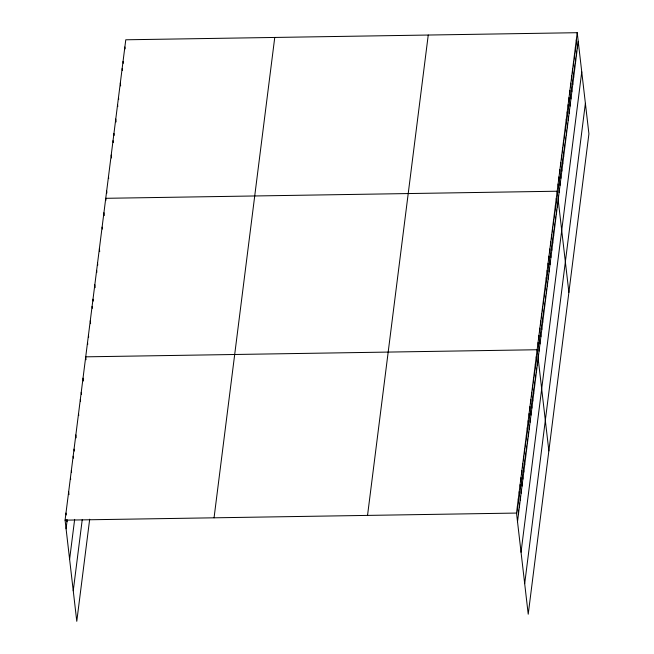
<?xml version="1.0" encoding="UTF-8"?>
<svg xmlns="http://www.w3.org/2000/svg" width="654" height="654" viewBox="0 0 654 654"><rect width="100%" height="100%" fill="white"/><g stroke="black" fill="none" stroke-linecap="round" stroke-linejoin="round"><path stroke-width="0.98" d="M89.68 519.227L76.78 621.3L65.081 520.151L125.781 39.788L577.22 32.7L588.919 133.849L528.219 614.212L516.513 513.063L577.22 32.7M66.079 528.784L67.198 519.905M69.61 559.317L74.654 519.374M73.248 590.766L82.224 519.758M214.054 517.813L274.754 37.45M367.54 515.401L428.247 35.038M517.51 521.696L578.218 41.333M521.042 552.229L581.749 71.866M524.688 583.679L585.387 103.316M65.081 520.151L516.513 513.063M576.305 39.902L577.31 48.535M575.397 47.113L576.395 55.745M574.49 54.315L575.487 62.947M573.574 61.525L574.572 70.158M572.667 68.727L573.664 77.36M571.751 75.929L572.757 84.562M570.844 83.14L571.841 91.773M569.936 90.342L570.934 98.975M569.021 97.552L570.018 106.185M568.113 104.754L569.111 113.387M567.198 111.957L568.203 120.589M566.29 119.167L567.288 127.8M565.383 126.369L566.38 135.002M564.467 133.579L565.473 142.212M563.56 140.782L564.557 149.414M562.653 147.984L563.65 156.617M561.737 155.194L562.734 163.827M560.83 162.396L561.827 171.029M559.914 169.607L560.919 178.24M559.006 176.809L560.004 185.442M558.099 184.011L559.096 192.644M568.89 292.371L557.183 191.221L105.752 198.309L105.973 200.23M556.276 198.424L557.273 207.056M555.36 205.634L556.366 214.267M554.453 212.836L555.45 221.469M553.546 220.038L554.543 228.671M552.63 227.249L553.636 235.881M551.723 234.451L552.72 243.084M550.815 241.661L551.812 250.294M549.9 248.863L550.897 257.496M548.992 256.066L549.989 264.698M548.077 263.276L549.082 271.909M547.169 270.478L548.166 279.111M546.262 277.688L547.259 286.321M545.346 284.891L546.343 293.523M544.439 292.093L545.436 300.726M543.523 299.303L544.529 307.936M542.616 306.505L543.613 315.138M541.708 313.716L542.706 322.348M540.793 320.918L541.79 329.551M539.885 328.12L540.883 336.753M538.978 335.33L539.975 343.963M538.062 342.533L539.059 351.165M548.853 450.884L537.155 349.743L85.715 356.831L86.05 359.708M536.255 356.839L537.253 365.472M535.356 363.943L536.354 372.576M534.457 371.039L535.462 379.672M533.566 378.143L534.563 386.776M532.667 385.247L533.664 393.88M531.767 392.343L532.765 400.976M530.868 399.447L531.874 408.08M529.977 406.551L530.974 415.184M529.078 413.647L530.075 422.28M528.179 420.751L529.176 429.384M527.279 427.847L528.277 436.48M526.388 434.951L527.386 443.584M525.489 442.055L526.486 450.688M524.59 449.151L525.587 457.784M523.691 456.255L524.688 464.888M522.791 463.359L523.797 471.992M521.9 470.455L522.898 479.088M521.001 477.559L521.998 486.192M520.102 484.655L521.099 493.288M519.202 491.759L520.208 500.392M518.311 498.863L519.309 507.496M517.412 505.959L518.409 514.592M124.873 46.998L125.094 48.911M123.05 61.402L123.271 63.324M122.143 68.613L122.363 70.534M120.32 83.025L120.655 85.903M118.497 97.43L118.717 99.351M117.589 104.64L117.81 106.553M115.766 119.053L116.101 121.93M113.943 133.457L114.172 135.378M113.036 140.667L113.256 142.58M111.213 155.08L111.548 157.957M108.482 176.694L108.703 178.607M106.659 191.107L106.88 193.02M103.929 212.722L104.264 215.599M102.106 227.134L102.335 229.047M99.375 248.749L99.71 251.627M97.552 263.161L97.781 265.074M96.645 270.364L96.866 272.285M94.822 284.776L95.157 287.654M93.007 299.189L93.228 301.102M92.091 306.391L92.312 308.312M90.268 320.803L90.604 323.681M88.454 335.216L88.674 337.129M87.538 342.418L87.759 344.339M83.025 378.135L83.36 381.012M81.235 392.335L81.456 394.256M80.336 399.439L80.556 401.352M78.537 413.639L78.758 415.552M75.848 434.943L76.183 437.82M74.049 449.143L74.278 451.064M73.158 456.247L73.379 458.16M71.36 470.447L71.58 472.36M70.46 477.543L70.681 479.464M68.67 491.751L68.997 494.628M65.972 513.055L66.201 514.968M66.749 519.766L66.978 521.688"/></g></svg>
